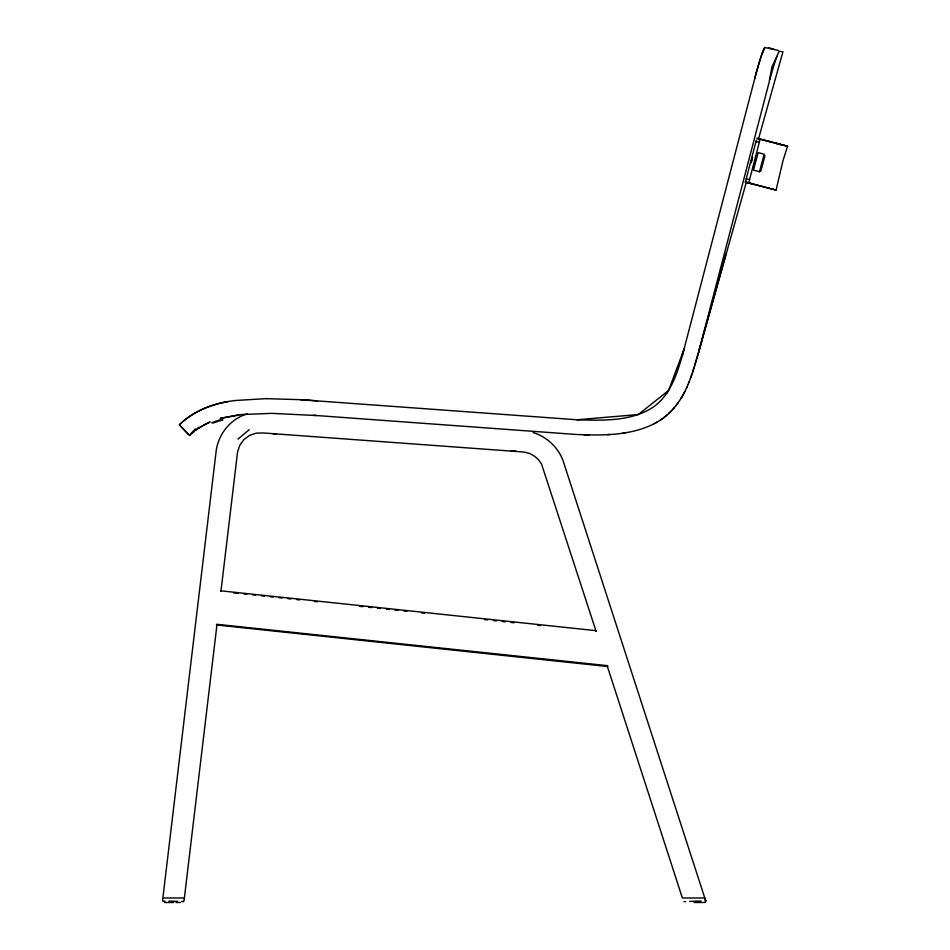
<?xml version="1.0" encoding="UTF-8"?>
<svg xmlns="http://www.w3.org/2000/svg" width="950" height="950" viewBox="0 0 950 950"><rect width="100%" height="100%" fill="white"/><g stroke="black" fill="none" stroke-linecap="round" stroke-linejoin="round"><path stroke-width="1.43" d="M162.581 900.422L162.771 898.783M184.074 900.624L184.276 898.854M216.98 624.589L184.383 897.976L162.877 897.976L216.066 451.82C218.037 434.316 230.446 418.772 247.463 413.796M220.97 591.114L237.583 451.82L239.828 445.182L243.96 439.541L249.612 435.397L256.262 433.141L263.304 432.963L523.949 452.034L529.209 453.304L534.149 455.881L538.341 459.539L541.548 464.063L596.006 631.014M768.004 187.981L776.067 190.083L783.002 160.692L787.514 146.264L776.304 143.331M750.88 163.044L750.975 162.628M752.352 158.021L752.566 157.059L752.258 157.997M692.253 373.362L698.678 351.951L768.989 82.816L771.958 66.856L776.863 56.406M756.319 72.722A33.333 2.019 -75.4 0 0 754.633 79.004L682.29 355.787M769.464 188.361L745.382 182.103L756.378 140.018M748.671 182.958L760.131 139.08L756.853 138.225M751.106 162.129L751.604 160.312M759.513 171.736L764.192 154.232L758.183 152.629L753.492 170.121L759.513 171.736L760.903 170.929L764.999 155.622M769.832 79.622L770.699 76.463A33.689 2.078 -75.4 0 1 774.036 64.968L776.221 58.211M751.723 160.348L751.949 159.066M698.666 351.951L697.252 357.022M751.783 159.671L751.212 162.153M726.156 253.234L698.63 352.094L746.427 181.866M758.254 139.745L782.966 51.763L779.273 51.324A35.091 1.817 -74.5 0 0 776.661 57.249M696.884 358.293L694.652 365.857M694.26 367.104L692.657 372.115M689.082 382.007L692.241 373.362M761.152 56.489L762.482 52.642M691.814 374.609L690.484 378.314M689.059 382.007L688.085 384.441M688.061 384.441C681.447 400.947 669.857 416.029 653.636 423.997M686.482 388.039L687.016 386.84M684.796 391.578L682.955 395.034M577.054 419.781C602.312 420.482 630.076 421.681 652.365 407.704C672.208 394.392 678.169 369.716 684.451 348.139L668.586 390.486L638.305 414.532L577.054 419.781L300.354 399.677L266.368 398.656M682.326 396.174L680.972 398.406M666.864 393.134L668.135 391.198M677.35 403.833L678.11 402.764M702.169 902.5L705.339 902.298L705.767 901.016L563.053 460.655C558.03 447.248 546.773 436.751 533.092 432.559M675.735 405.923L676.543 404.878M180.631 426.17L189.525 435.492L192.363 432.191M189.537 435.468L195.237 428.878M674.049 407.954L672.303 409.913M198.681 427.369L191.639 433.532L194.322 431.288M266.368 398.62L234.686 400.544M671.401 410.863L668.61 413.606M179.431 424.769C194.144 410.269 214.463 402.99 234.686 400.567M238.034 439.066L249.173 429.744M665.665 416.159L666.663 415.328M663.623 417.762L664.656 416.967M195.51 430.35L201.566 426.218M662.566 418.534L660.428 420.019M198.182 428.414L209.938 421.954M657.091 422.109L654.799 423.379M203.371 425.196L209.819 422.037M653.648 423.985C629.767 435.836 602.146 435.527 576.139 434.471L313.559 415.316M704.615 902.5L705.328 902.298M220.305 418.392L241.906 414.509M220.424 418.332L238.711 414.865M227.774 401.636C209.902 404.629 192.422 412.039 179.36 424.84L188.266 434.138M622.844 433.164L625.409 432.772M515.969 451.072L511.064 451.048L513.582 451.345M241.834 414.544L271.866 413.357L316.231 415.518M683.988 901.669L685.579 901.574M607.323 434.649L609.912 434.494M162.676 901.206L165.098 901.182M689.534 901.408L695.649 901.206M696.184 901.182L701.088 901.051M276.379 433.912L272.793 433.675M182.768 901.55L183.659 901.526L181.676 901.384M704.758 897.976L705.731 901.028L704.781 897.976L682.373 897.976L607.288 666.164M164.516 902.5L167.841 902.5M168.328 902.5L173.636 902.5M176.071 902.5L178.992 902.5M179.289 902.5L180.619 902.5M694.046 902.5L701.551 902.5M168.756 901.182L177.686 901.301M589.131 434.934L583.929 434.803M300.354 399.689L317.336 400.841M778.24 50.433L764.928 47.5A35.102 1.888 -74.7 0 0 763.574 49.816M607.81 665.701L216.754 624.293A10.688 1.306 5.8 0 1 216.398 624.946L607.608 666.52M233.605 592.871L238.011 593.346M243.877 593.976L246.81 594.284M252.688 594.914L255.621 595.222M261.499 595.852L264.433 596.161M270.311 596.79L273.244 597.099M279.122 597.728L282.055 598.037M287.933 598.666L290.866 598.975M296.733 599.604L299.678 599.913M314.355 601.481L317.288 601.801M359.872 606.337L362.805 606.646M368.683 607.276L371.616 607.584M377.494 608.214L380.428 608.523M386.306 609.152L389.239 609.461M395.117 610.09L398.05 610.399M403.916 611.028L406.861 611.349M421.539 612.904L424.484 613.225M484.678 619.637L487.611 619.946M493.489 620.576L496.423 620.896M502.301 621.514L505.234 621.834M511.112 622.452L514.045 622.773M537.534 625.278L540.467 625.587M745.418 182.056L752.234 183.873M787.514 146.264L776.423 143.379M783.109 145.124L784.225 145.409L782.788 145.029M771.661 188.943L772.778 189.228L771.329 188.848M762.256 139.686L780.912 144.554L765.831 140.588M758.658 138.748L763.681 140.054M755.986 141.514L759.276 142.369M746.261 178.754L749.55 179.609M757.744 138.474L772.101 142.227M748.683 182.911L752.436 183.896M773.514 49.103L768.788 47.785M776.067 190.083L745.441 182.067M220.863 591.268A10.676 1.306 5.8 0 0 220.768 590.817L596.493 630.717A9.856 1.449 5.8 0 0 595.994 631.263M211.672 422.762A56.786 22.194 -3.5 0 1 221.873 419.425M212.871 423.13A56.881 21.636 -4.1 0 1 222.87 419.971M762.126 54.174A35.008 1.853 -74.5 0 1 764.869 47.714M761.283 55.896A34.568 2.042 -75.2 0 1 763.669 49.436M754.609 78.992A33.487 2.102 -75.4 0 1 759.656 61.156A34.081 2.102 -75.4 0 1 761.176 56.359L759.656 61.204A33.689 2.126 -75.4 0 0 756.319 72.639"/></g></svg>
